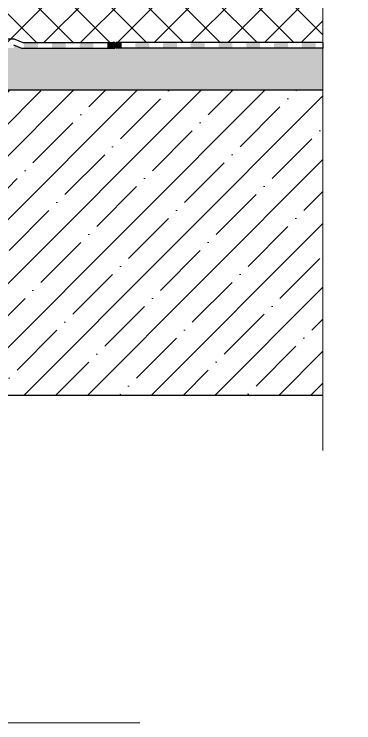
# Model space of a CAD drawing. Header units: millimetres. Extents: x -360149 to 682031, y -35655 to 209517.
# Drawn here: x 597358 to 597725, y 114951 to 115715 of the extents above; entities that cross this region are included whole.
import ezdxf

# ---------------------------------------------------------------- set-up
doc = ezdxf.new("R2010")
doc.units = ezdxf.units.MM
doc.header["$MEASUREMENT"] = 0
doc.linetypes.add('ACAD_ISO03W100', pattern=[30, 12, -18])
doc.linetypes.add('ACAD_ISO04W100', pattern=[30, 24, -3, 0, -3])
doc.layers.get('0').update_dxf_attribs({"color": 250, "lineweight": 9})
for name, color, linetype, lineweight in [('_0', 250, 'Continuous', 9), ('Маркер', 40, 'Continuous', 25), ('маскировка', 93, 'Continuous', 25), ('Основной', 7, 'Continuous', 30), ('Штриховка', 7, 'Continuous', 5)]:
    doc.layers.add(name, color=color, linetype=linetype, lineweight=lineweight)

# ---------------------------------------------------------------- blocks, each defined once
blk = doc.blocks.new('маркер')
at = {"layer": 'Маркер'}
for p, q in [((4.95, -4.95), (-4.95, 4.95)), ((-4.95, -4.95), (4.95, 4.95))]:
    blk.add_line(p, q, dxfattribs=at)
blk.add_circle((0, 0), 5, dxfattribs=at)
blk = doc.blocks.new('g10.1')
at = {"layer": 'Маркер'}
blk.add_blockref('маркер', (0, 0), dxfattribs=at)
blk.add_wipeout([(-250.62, 0), (-250.62, 4), (-400, 4), (-400, 0)]).dxf.layer = 'маскировка'
at = {"layer": 'Основной', "ltscale": 0.5}
h = blk.add_hatch(color=256, dxfattribs=at)
h.dxf.hatch_style = 1
h.paths.add_polyline_path([(-384.72, 0), (-384.72, 4), (-394.72, 4), (-394.72, 0)])
h = blk.add_hatch(color=256, dxfattribs=at)
h.dxf.hatch_style = 1
h.paths.add_polyline_path([(-364.72, 0), (-364.72, 4), (-374.72, 4), (-374.72, 0)])
h = blk.add_hatch(color=256, dxfattribs=at)
h.dxf.hatch_style = 1
h.paths.add_polyline_path([(-344.72, 0), (-344.72, 4), (-354.72, 4), (-354.72, 0)])
h = blk.add_hatch(color=256, dxfattribs=at)
h.dxf.hatch_style = 1
h.paths.add_polyline_path([(-324.72, 0), (-324.72, 4), (-334.72, 4), (-334.72, 0)])
h = blk.add_hatch(color=256, dxfattribs=at)
h.dxf.hatch_style = 1
h.paths.add_polyline_path([(-304.72, 0), (-304.72, 4), (-314.72, 4), (-314.72, 0)])
h = blk.add_hatch(color=256, dxfattribs=at)
h.dxf.hatch_style = 1
h.paths.add_polyline_path([(-284.72, 0), (-284.72, 4), (-294.72, 4), (-294.72, 0)])
h = blk.add_hatch(color=256, dxfattribs=at)
h.dxf.hatch_style = 1
h.paths.add_polyline_path([(-264.72, 0), (-264.72, 4), (-274.72, 4), (-274.72, 0)])
h = blk.add_hatch(color=256, dxfattribs=at)
h.dxf.hatch_style = 1
h.paths.add_polyline_path([(-250.62, 0), (-250.62, 4), (-254.82, 4), (-254.82, 0)])
at = {"layer": 'Основной'}
for p, q in [((-400, 4), (-400, 0)), ((-400, 4), (-250.62, 4)), ((-250.62, 4), (-250.62, 0)), ((-400, 0), (-250.62, 0))]:
    blk.add_line(p, q, dxfattribs=at)
at = {"layer": 'Штриховка'}
blk.add_line((-400, 4), (-400, 0), dxfattribs=at)
blk = doc.blocks.new('*U975')
blk.add_lwpolyline([(0, -34.214), (0, -1), (2.25, -0.5), (-2.25, 0), (0, 0.5), (0, 31.736)])

msp = doc.modelspace()

# ---------------------------------------------------------------- hatches: boundary and pattern name
at = {"layer": 'Штриховка'}
h = msp.add_hatch(dxfattribs=at)
h.set_pattern_fill('ANSI37', color=256, scale=224.451986)
h.set_pattern_definition([(45, (585125.794, 112506.023), (-19.83894, 19.83894), []), (135, (585125.794, 112506.023), (-19.83894, -19.83894), [])])
h.paths.add_polyline_path([(597691.39, 115684.22), (597186.38, 115684.8), (597186.24, 115983.49), (597691.39, 115983.49)])
h = msp.add_hatch(dxfattribs=at)
h.set_pattern_fill('AR-SAND', color=256, scale=4.48904)
h.set_pattern_definition([(37.5, (585124.826, 113134.474), (-0.2827797, 8.6495884), [0, -6.8233404, 0, -7.6313675, 0, -7.2946895]), (7.5, (585124.826, 113134.474), (7.944598, 12.668726), [0, -3.6810126, 0, -6.1499844, 0, -2.356746]), (327.5, (585119.304, 113134.474), (13.9795065, 0.0254037), [0, -2.24452, 0, -8.0802715, 0, -10.5492433]), (317.5, (585119.304, 113134.474), (13.494622, 3.93992), [0, -1.12226, 0, -5.297067, 0, -6.0602036])])
h.paths.add_polyline_path([(597691.39, 115633.34), (597224.68, 115633.34), (597230.32, 115655.79), (597238.88, 115657.46), (597238.88, 115673.29), (597263.91, 115674.27), (597271.92, 115678.23), (597291.66, 115678.23), (597357.71, 115678.23), (597357.71, 115681.97), (597366.41, 115678.23), (597691.39, 115678.23)])
h = msp.add_hatch(dxfattribs=at)
h.set_pattern_fill('ANSI35', color=256, scale=194.525054)
h.set_pattern_definition([(45, (585136.587, 112356.77), (-34.3875, 34.3875), []), (45, (585170.974, 112356.77), (-34.3875, 34.3875), [60.78908, -12.15782, 0, -12.15782])])
h.paths.add_polyline_path([(597691.39, 115304.15), (597242.49, 115304.15), (597242.49, 115633.34), (597691.39, 115633.34)])

# ---------------------------------------------------------------- linework, layer by layer
at = {"layer": 'Основной'}
for p, q in [((597224.61, 115633.34), (597691.39, 115633.34)), ((597691.39, 115304.15), (597175.15, 115304.15))]:
    msp.add_line(p, q, dxfattribs=at)

# ---------------------------------------------------------------- next in the draw order: block references
at = {"layer": 'Штриховка', "xscale": -1.496346570367487, "yscale": 1.496346570367487, "zscale": 1.496346570367487}
msp.add_blockref('g10.1', (597092.86, 115678.23), dxfattribs=at)

# ---------------------------------------------------------------- next in the draw order: hatches: boundary and pattern name
at = {"layer": 'Штриховка', "linetype": 'ACAD_ISO03W100', "ltscale": 0.5}
h = msp.add_hatch(color=7, dxfattribs=at)
h.dxf.hatch_style = 1
h.paths.add_polyline_path([(597383.99, 115684.22), (597369.03, 115684.22), (597369.03, 115678.23), (597383.99, 115678.23)])
h = msp.add_hatch(color=7, dxfattribs=at)
h.dxf.hatch_style = 1
h.paths.add_polyline_path([(597413.92, 115684.22), (597398.96, 115684.22), (597398.96, 115678.23), (597413.92, 115678.23)])
h = msp.add_hatch(color=7, dxfattribs=at)
h.dxf.hatch_style = 1
h.paths.add_polyline_path([(597443.85, 115684.22), (597428.88, 115684.22), (597428.88, 115678.23), (597443.85, 115678.23)])
h = msp.add_hatch(color=7, dxfattribs=at)
h.dxf.hatch_style = 1
h.paths.add_polyline_path([(597466.87, 115684.22), (597466.87, 115678.23), (597458.81, 115678.23), (597458.81, 115684.22)])

# ---------------------------------------------------------------- next in the draw order: linework, layer by layer
at = {"layer": '_0', "color": 7, "ltscale": 500}
msp.add_lwpolyline([(596615.3, 116106.32), (596615.3, 114951.45), (597494.04, 114951.45)], dxfattribs=at)
at = {"layer": 'Основной'}
for p, q in [((597358.87, 115687.96), (597269.56, 115687.96)), ((597358.87, 115687.96), (597367.57, 115684.22)), ((597367.57, 115684.22), (597464.63, 115684.22)), ((597466.87, 115684.22), (597466.87, 115678.23)), ((597357.64, 115681.97), (597366.34, 115678.23)), ((597366.34, 115678.23), (597466.87, 115678.23))]:
    msp.add_line(p, q, dxfattribs=at)
at = {"layer": 'Основной', "linetype": 'ACAD_ISO04W100'}
msp.add_line((597466.87, 115684.22), (597464.63, 115684.22), dxfattribs=at)

# ---------------------------------------------------------------- next in the draw order: block references
at = {"ltscale": 100, "xscale": 14.8372905666797, "yscale": 14.8372905666797, "zscale": 14.8372905666797}
msp.add_blockref('*U975', (597691.4, 115752.48, -2256.63), dxfattribs=at)

doc.saveas('drawing.dxf')
